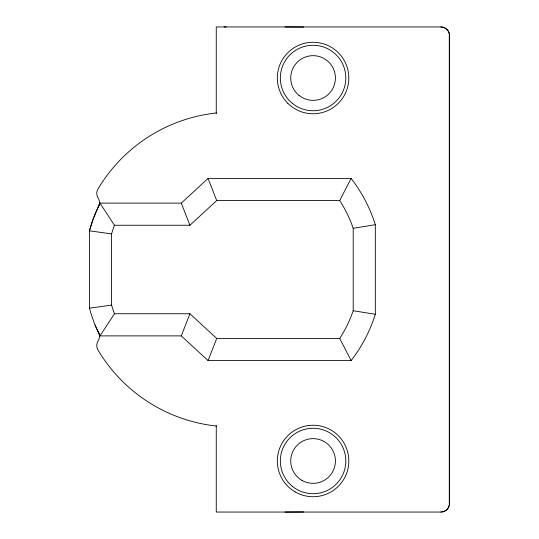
<?xml version="1.0" encoding="UTF-8"?>
<svg xmlns="http://www.w3.org/2000/svg" width="539" height="539" viewBox="0 0 539 539"><rect width="100%" height="100%" fill="white"/><g stroke="black" fill="none" stroke-linecap="round" stroke-linejoin="round"><path stroke-width="0.81" d="M449.29 504.834L449.29 34.166M449.182 505.326C448.435 509.16 444.763 512.077 440.875 512.05M99.021 205.285L99.964 203.115L181.286 203.115L208.054 178.436L351.138 178.436A148.932 148.932 0 0 1 375.326 224.716L375.326 314.284A148.932 148.932 0 0 1 351.138 360.564L208.054 360.564L181.286 335.885L99.964 335.885L99.452 336.376A8.509 8.509 0 0 1 98.098 340.978A8.509 8.509 0 0 0 97.936 349.932A157.442 157.442 0 0 0 216.267 426.019M181.286 335.885L189.93 313.752L216.698 338.438L339.718 338.438L351.138 360.564M208.054 360.564L216.698 338.438M351.138 178.436L339.718 200.562A126.806 126.806 0 0 1 353.2 228.26L353.2 310.74A126.806 126.806 0 0 1 339.718 338.438M111.586 233.879L89.461 230.833A148.932 148.932 0 0 1 96.858 209.759L99.964 203.115L114.457 225.248A126.806 126.806 0 0 0 111.586 233.879L111.586 305.121A126.806 126.806 0 0 0 114.457 313.752L99.964 335.885L96.858 329.241A148.932 148.932 0 0 1 89.461 308.167L89.461 230.833L92.998 219.501L99.964 203.115L99.452 202.624A8.509 8.509 0 0 0 98.098 198.022A8.509 8.509 0 0 1 97.936 189.068A157.442 157.442 0 0 1 216.267 112.981M114.457 225.248L189.93 225.248L216.698 200.562L339.718 200.562M353.2 228.26L375.326 224.716M111.586 305.121L89.461 308.167M285.064 512.05L303.7 511.942M114.457 313.752L189.93 313.752M285.064 26.95L303.7 27.058M224.083 26.95L226.205 26.963M440.875 26.95C444.655 26.923 448.259 29.672 449.102 33.378M375.326 314.284L353.2 310.74M98.118 331.626L99.964 335.885L95.1 325.051M208.054 178.436L216.698 200.562M181.286 203.115L189.93 225.248M216.267 113.655L216.267 26.95L441.023 26.95A8.516 8.516 0 0 1 449.539 35.459L449.539 503.541A8.516 8.516 0 0 1 441.023 512.05L216.267 512.05L216.267 425.345M299.01 95.383A22.348 22.348 0 0 0 335.15 81.51A22.348 22.348 0 0 0 305.067 57.147A22.348 22.348 0 0 0 299.01 95.383M292.482 103.448A32.724 32.724 0 0 0 345.398 83.134A32.724 32.724 0 0 0 301.348 47.459A32.724 32.724 0 0 0 292.482 103.448M287.799 103.286A35.742 35.742 0 0 0 347.601 87.264A35.742 35.742 0 0 0 303.821 43.484A35.742 35.742 0 0 0 287.799 103.286M301.901 480.343A22.348 22.348 0 0 0 335.426 460.986A22.348 22.348 0 0 0 301.901 441.63A22.348 22.348 0 0 0 301.901 480.343M292.482 486.421A32.724 32.724 0 0 0 345.398 466.107A32.724 32.724 0 0 0 301.348 430.432A32.724 32.724 0 0 0 292.482 486.421M295.204 491.945A35.742 35.742 0 0 0 348.821 460.986A35.742 35.742 0 0 0 295.204 430.034A35.742 35.742 0 0 0 295.204 491.945"/></g></svg>
